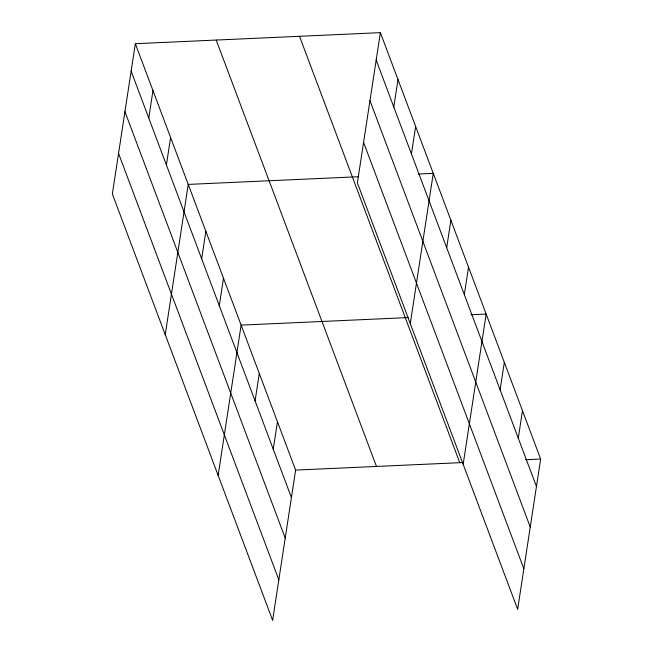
<?xml version="1.0" encoding="UTF-8"?>
<svg xmlns="http://www.w3.org/2000/svg" width="653" height="653" viewBox="0 0 653 653"><rect width="100%" height="100%" fill="white"/><g stroke="black" fill="none" stroke-linecap="round" stroke-linejoin="round"><path stroke-width="0.98" d="M135.342 43.702L112.349 193.957L272.627 620.35L295.621 470.095L135.342 43.702L380.373 32.65L540.651 459.043L517.658 609.298L357.379 182.905L380.373 32.65M148.77 118.062L152.973 90.604M166.401 164.972L170.604 137.505M165.242 334.663L188.235 184.407L358.464 176.734M201.663 258.776L205.866 231.317M219.294 305.677L223.497 278.219M218.135 475.376L241.128 325.121L408.329 317.578M255.086 400.909L259.29 373.443M273.256 449.231L277.46 421.773M393.8 107.019L398.004 79.552M411.431 153.92L415.635 126.453M410.272 323.619L433.265 173.363L418.1 174.041M446.693 247.724L450.888 220.265M464.324 294.634L468.519 267.167M463.165 464.324L486.15 314.069L470.993 314.754M500.116 389.857L504.32 362.399M518.278 438.187L522.482 410.721M295.621 470.095L462.822 462.553M525.485 459.728L540.651 459.043M376.169 60.109L536.448 486.509M369.965 100.635L530.244 527.028M363.582 142.387L523.853 568.779M299.515 36.299L459.785 462.691M216.2 40.053L376.479 466.446M131.139 71.161L291.418 497.562M124.943 111.679L285.222 538.08M118.552 153.431L278.831 579.831"/></g></svg>
